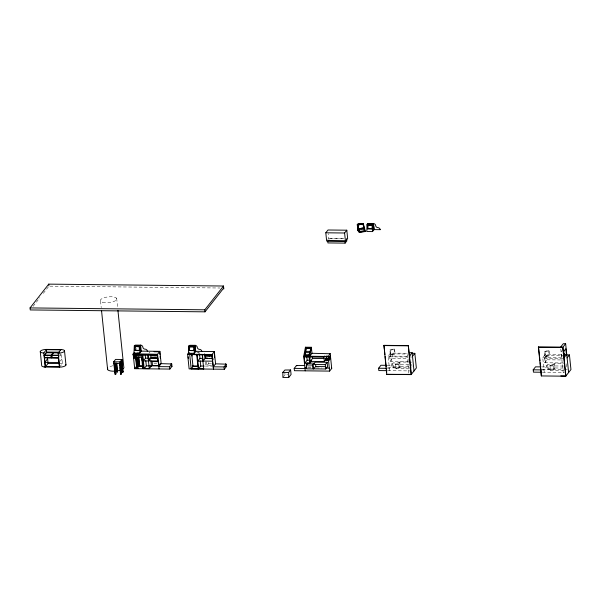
<?xml version="1.0" encoding="UTF-8"?>
<svg xmlns="http://www.w3.org/2000/svg" width="601" height="601" viewBox="0 0 601 601"><rect width="100%" height="100%" fill="white"/><g stroke="black" fill="none" stroke-linecap="round" stroke-linejoin="round"><path stroke-width="0.45" stroke-dasharray="3 2.25" d="M213.468 358.331L214.061 358.496M33.093 306.337L39.891 297.683M43.287 293.363L48.388 286.872M59.589 356.295L60.588 355.018L60.446 353.606M60.235 361.088L61.918 358.947M59.597 367.143L62.399 363.575L61.392 353.831M148.905 353.29L149.98 351.923M198.24 353.426L199.314 352.058M211.537 365.739L206.939 365.686L208.434 363.785L208.111 360.675M213.34 359.991L214.279 358.797M327.755 239.641L328.86 238.244L328.386 233.661M282.913 377.42L285.122 374.656L287.759 374.453M389.636 370.689L388.126 356.055L390.462 353.08L408.274 353.275M408.755 361.389L390.139 361.186L389.688 356.829L392.025 353.854L407.854 354.027M390.139 361.186L392.476 358.211L392.025 353.854M392.318 364.003L393.159 362.936L399.597 363.004L399.996 366.895L399.154 367.97L392.716 367.895L392.318 364.003L398.756 364.078L399.597 363.004M390.462 353.08L391.732 365.378L389.395 368.353L387.592 368.33M392.716 367.895L393.557 366.828L393.159 362.936M408.147 354.755L407.065 356.138L408.853 373.461M544.236 372.267L542.726 357.633L545.062 354.658L562.874 354.853M563.355 362.966L544.739 362.764L544.288 358.406L546.625 355.431L564.316 355.627M544.739 362.764L547.075 359.789L546.625 355.431M546.918 365.588L547.759 364.514L554.197 364.582L554.595 368.473L553.754 369.547L547.316 369.48L546.918 365.588L553.356 365.656L554.197 364.582M545.062 354.658L546.332 366.956L543.995 369.931L542.2 369.908M562.957 349.384L561.379 351.39L561.988 357.302M547.316 369.48L548.157 368.405L547.759 364.514M409.243 368.826L395.819 368.683L395.368 364.319L399.733 362.027L411.512 362.155L411.963 366.52M395.819 368.683L400.183 366.392L409.243 366.49M563.843 370.404L550.418 370.261L549.968 365.896L554.34 363.605L563.392 363.71M550.418 370.261L554.783 367.97L563.843 368.067M389.839 349.977L394.016 348.768L394.594 349.068L395.112 354.064L390.935 355.274L390.357 354.981L389.839 349.977L390.417 350.27L394.594 349.068M390.357 354.981L394.534 353.771L395.112 354.064M544.438 351.555L548.615 350.345L549.194 350.646L549.712 355.649L545.535 356.851L544.957 356.558L544.438 351.555L545.017 351.855L549.194 350.646M544.957 356.558L549.134 355.349L549.712 355.649M328.86 238.244L344.072 238.409M343.9 238.71L329.423 238.552L329.573 240.009M49.891 286.166L219.966 288.007M196.91 352.419L198.706 352.441M137.111 352.171L138.899 352.186M542.726 357.633L562.912 357.85M388.126 356.055L408.312 356.273M544.288 358.406L562.904 358.609M389.688 356.829L408.304 357.032L408.665 360.517M547.075 359.789L562.904 359.961M392.476 358.211L408.304 358.384M58.936 355.003L60.588 355.018M549.968 365.896L563.392 366.047M395.368 364.319L408.793 364.469M387.232 365.325L391.732 365.378M541.832 366.91L546.332 366.956M208.434 363.785L212.115 363.823M153.999 363.597L156.763 363.62M548.157 368.405L554.595 368.473M393.557 366.828L399.996 366.895M59.709 363.545L62.399 363.575A5.003 1.72 -5.9 0 1 64.6 363.838M542.26 369.247L563.543 369.472M564.474 369.487L567.246 369.517M387.653 367.669L412.647 367.94M308.208 366.963L311.881 367.001M205.317 366.054L211.845 366.122M307.832 367.865L311.566 367.902M316.231 367.955L321.828 368.015M542.44 372.244L564.422 372.485M387.84 370.667L409.822 370.907M566.112 363.733L566.563 368.097M560.763 349.008L563.453 375.024M554.34 363.605L554.783 367.97M553.356 365.656L553.754 369.547M548.615 350.345L549.134 355.349M545.017 351.855L545.535 356.851M410.731 354.928L411.092 358.414M399.733 362.027L400.183 366.392M398.756 364.078L399.154 367.97M394.016 348.768L394.534 353.771M390.417 350.27L390.935 355.274M284.836 372.928L285.024 374.731M206.534 361.794L206.939 365.686M205.414 361.84L205.858 366.122M135.946 347.663L136.119 349.384M116.677 298.314L117.631 307.569M100.555 301.139L101.223 307.622M109.975 366.663A8.331 2.862 -5.9 0 1 112.928 365.761M102.613 302.258A8.331 2.862 -5.9 0 0 116.571 299.816A8.331 2.862 -5.9 0 0 106.662 297.112A8.331 2.862 -5.9 0 0 102.613 302.258"/><path stroke-width="0.9" d="M139.717 353.133L140.071 345.868L140.649 345.139L135.465 345.094L134.308 345.808L133.948 353.065L139.717 353.133L141.265 351.157L140.589 345.117A2.149 1.916 38.2 0 1 142.85 347.145A2.149 1.916 38.2 0 0 145.111 349.173A2.149 1.916 38.2 0 1 147.373 351.209M134.564 350.233L139.702 350.503L134.564 350.233L134.752 346.469L139.89 346.739L134.752 346.469M135.052 350.458L135.24 346.694M139.222 350.285L139.402 346.522M188.999 350.428L189.187 346.664L193.838 346.709L193.65 350.481L188.999 350.428L192.275 350.676M189.488 350.646L189.676 346.882L189.187 346.664M194.146 353.32L195.701 351.345L195.077 345.335L189.893 345.29L188.744 345.996L188.383 353.26L194.146 353.32L194.506 346.056L195.077 345.335A2.149 1.916 38.2 0 1 197.278 347.34A2.149 1.916 38.2 0 0 199.54 349.369A2.149 1.916 38.2 0 1 201.801 351.397M367.384 228.696L367.572 224.932L372.222 224.977L372.034 228.741L372.522 228.966L367.384 228.696L372.034 228.741M367.872 228.913L368.06 225.15L367.572 224.932M372.53 231.588L372.89 224.323L373.461 223.595L368.285 223.549L367.128 224.263L366.768 231.528L372.53 231.588L374.085 229.612L373.461 223.595M208.389 358.346L207.563 358.339M209.696 358.361L208.87 358.354M210.808 358.369L209.982 358.361M211.229 358.466L212.191 358.384M211.935 355.897L210.966 356.062L211.815 355.83M304.715 355.747L305.255 352.592L309.553 352.644L309.838 354.755L305.541 354.703L304.715 355.747L309.012 355.792L309.553 352.644M305.24 370.832L303.723 356.198L305.443 347.213L311.363 347.273L311.987 353.29L309.117 357.017L309.763 363.244L304.805 363.184L304.166 356.964L309.117 357.017M306.209 348.467L305.556 351.878L305.962 347.941L310.574 347.994L310.822 348.512L306.209 348.467L305.962 347.941M310.499 350.225L310.169 351.931L310.574 347.994M309.65 356.265L311.363 347.273M357.895 224.947L363.057 224.038L357.895 224.947L358.82 228.816L363.981 227.914L363.057 224.038M358.82 228.816L364.018 227.779M226.126 366.302L226.397 366.58L224.293 369.262L189.12 368.879L187.61 354.244L211.988 354.507L213.498 369.142L211.762 354.951L214.324 351.532L195.28 351.33M304.609 365.498L296.451 365.588L294.197 368.383L294.437 370.712L329.611 371.095L331.714 368.421L331.444 368.143M223.707 288.052L205.009 311.836L30.26 309.936L30.05 307.915L48.749 284.13L223.497 286.023L223.805 288.983M40.252 351.608L41.694 365.611A5.003 1.72 -5.9 0 0 45.27 366.986L43.82 352.975L46.623 349.406L60.949 349.564A5.003 1.72 -5.9 0 1 64.322 351.397A5.003 1.72 -5.9 0 1 58.147 353.133L59.597 367.143A5.003 1.72 -5.9 0 0 65.832 364.514M60.716 349.865L46.39 349.707L46.63 352.043L44.061 355.311L58.462 355.341L51.611 355.266L51.761 357.73L51.611 355.266M44.309 355.191L44.459 357.655L44.309 355.191L51.16 355.266L51.31 357.73L51.055 355.371L53.068 352.817L46.442 352.742L44.436 355.296L44.654 357.422L51.28 357.497M47.599 358.797L44.79 362.365L59.116 362.516M45.27 366.986L48.072 363.417L47.419 357.084M58.147 353.133L60.949 349.564M58.462 355.341L58.613 357.805L44.301 357.655M114.889 363.049L115.768 374.092L114.971 374.077L113.702 361.779L115.572 359.406L121.935 359.473L122.972 372.072L122.176 372.057L121.064 361.321M119.434 363.402L120.538 374.138L121.334 374.153L120.065 361.855L121.935 359.473M122.093 361.028L120.23 363.41L113.859 363.342M114.971 374.077L116.001 373.792M116.804 363.658L117.405 372.011L116.609 371.996L116.564 369.014M140.844 351.134L159.889 351.345L157.462 354.432L157.537 355.214L133.167 354.951L133.084 354.169L134.226 352.712M133.707 356.611L135.616 356.633L135.781 358.188L133.865 358.166L133.707 356.611L135.105 354.83M120.538 374.138L121.567 373.852L120.463 363.109L119.667 363.102L119.945 365.791M122.176 372.057L123.205 371.771M134.331 357.708L134.286 357.234L135.052 357.249L135.105 357.715L134.331 357.708L135.263 356.513M137.869 368.233L136.99 357.197L137.869 368.233L137.073 368.225L135.803 355.927L136.735 354.733M136.194 357.182L135.961 357.482L142.565 357.257M171.601 366.099L171.991 366.355L169.865 369.067L134.692 368.683L136.795 366.009M137.073 368.225L136.938 364.349M138.816 356.904L139.507 366.152L138.711 366.144L138.756 364.056M145.532 358.166L143.384 360.9L148.477 360.953L150.626 358.219L145.532 358.166L145.164 354.567M143.669 367.992L142.64 368.285L142.873 367.985M148.642 360.885L147.996 354.658L157.334 354.763L157.973 360.983L148.642 360.885L150.979 357.911L150.701 355.244M150.896 360.788L151.422 365.934L149.273 368.668L144.18 368.608L146.328 365.874L145.803 360.735M158.544 361.674L152.106 361.607L152.504 365.498L158.942 365.566L160.437 363.665M161.158 363.643L158.822 366.618L169.617 366.73L171.758 363.981L161.158 363.643L159.889 351.345M205.009 311.836L204.798 309.808L223.497 286.023M171.165 363.748L170.924 364.048L171.721 364.056L171.961 366.392L171.172 366.385M189.187 352.239L187.61 354.244L196.722 354.755M198.187 368.924L191.186 368.849L193.004 366.527L191.727 354.132M199.502 353.861L199.968 358.361L197.819 361.096L202.913 361.148L205.414 358.106L205.046 354.545M203.709 368.856L198.615 368.804L200.764 366.069L200.231 360.931M215.594 363.83L213.257 366.805L224.053 366.926L226.186 364.168L215.594 363.83L214.324 351.532M325.802 232.79L328.003 229.995L346.8 230.198L347.648 238.447L345.447 241.249L326.659 241.046L325.802 232.79L344.598 233L346.8 230.198M225.593 363.943L225.36 364.236L226.156 364.251L226.397 366.58L225.6 366.572L225.833 366.279M345.109 243.12L344.884 240.941L327.695 240.753L327.921 242.932L345.109 243.12L346.837 240.918L346.612 238.74M358.564 229.815L357.911 230.641L357.295 224.624L358.234 223.512L363.327 223.572L365.363 231.475L359.36 232.519L357.948 230.634L357.325 224.616L363.327 223.572L363.59 226.149M282.846 372.402L284.882 370.028L290.606 369.968L291.072 374.483L288.713 377.488L282.913 377.42L282.846 372.402L288.645 372.462L290.606 369.968M297.33 365.416L296.301 365.701M304.805 363.184L307.141 360.217L306.773 356.656M326.23 359.158L324.36 361.532L310.251 361.381L309.8 357.024L310.732 355.83M306.307 364.972L307.802 363.072L314.24 363.139L312.745 365.047L313.151 368.939L306.713 368.864L306.307 364.972L312.745 365.047M310.251 361.381L312.588 358.406L312.407 356.663M306.863 366.122L305 368.496L294.197 368.383M309.763 363.244L311.634 360.863M324.36 361.532L323.909 357.174L324.84 355.987M328.514 358.173L330.663 358.196L328.792 360.577L325.93 360.547L325.704 358.369L327.575 355.987M329.641 353.478L329.408 353.779L330.227 353.749L311.987 353.29M329.611 371.095L328.101 356.461L330.204 353.786L331.714 368.421M328.304 358.729L330.437 356.025M327.883 359.789L327.838 359.323L327.064 359.315L327.109 359.781L327.883 359.789L329.754 357.415L328.98 357.407M325.742 368.984L325.291 364.619L327.117 362.305L315.337 362.178L312.881 364.491L313.331 368.849L325.742 368.984L327.568 366.663L327.117 362.305M386.751 374.355L383.949 345.335L408.327 345.598L411.302 374.4L386.751 374.355L411.129 374.618L416.35 367.977L414.84 353.343L412.023 353.313M386.939 370.659L378.84 370.569L378.6 368.233L380.936 365.258L386.33 365.318M411.129 374.618L408.327 345.598M409.416 356.16L412.128 352.712L409.777 352.689M412.496 356.318L414.84 353.343M566.623 354.89L569.44 354.921L570.95 369.555L565.729 376.196L541.351 375.933L538.376 347.138L562.927 347.175L565.902 375.978L560.801 375.918M541.539 372.237L533.44 372.147L533.2 369.81L535.536 366.843L540.938 366.895M560.575 347.153L563.287 343.704L565.639 343.727L568.614 372.53M565.729 376.196L562.754 347.401L565.639 343.727M541.351 375.933L540.757 368.278M563.73 351.412L565.834 348.738L566.442 354.65L564.339 357.332L563.655 350.406M567.104 357.895L569.44 354.921M144.743 367.572L143.752 368.729L142.287 354.567L135.285 354.492L136.75 368.653M313.331 368.849L315.788 366.535L325.75 366.64M359.33 229.83L364.168 228.989L364.747 231.227L359.909 232.076L359.33 229.83L359.909 232.076M359.511 231.535L364.341 230.694L364.747 231.227M368.06 225.15L372.71 225.202M30.05 307.915L204.798 309.808M538.376 347.138L562.754 347.401M383.776 345.56L408.154 345.823M134.308 345.808L140.071 345.868L140.694 351.878M189.676 346.882L193.394 346.927M305.308 351.36L309.921 351.405M564.091 354.628L566.442 354.65M154.066 351.728L159.671 351.788L159.941 354.455M46.63 352.043L59.168 352.178M59.544 352.885L53.744 352.825L51.739 355.379L51.956 357.505L58.582 357.58M133.084 354.169L157.462 354.432M202.259 354.845L197.166 354.793L198.615 368.804M211.762 354.951L202.432 354.853L203.078 361.073L212.408 361.178M303.723 356.198L328.101 356.461M309.8 357.024L323.909 357.174M135.803 355.927L142.167 355.995L143.436 368.293M325.704 358.369L328.567 358.399L328.792 360.577M312.588 358.406L324.052 358.534M205.414 358.106L207.277 358.121M199.968 358.361L202.514 358.384M150.979 357.911L157.515 357.986M307.141 360.217L309.62 360.239M44.549 357.535L51.401 357.61M51.859 357.61L58.703 357.685M113.702 361.779L120.065 361.855M312.881 364.491L325.291 364.619M48.072 363.417L58.815 363.537M192.252 365.911L197.849 365.971M200.764 366.069L204.16 366.107M378.6 368.233L386.698 368.323M533.2 369.81L541.298 369.9M137.824 365.724L142.482 365.769M150.881 365.859L159.273 365.956M138.944 365.844L139.74 365.851M146.328 365.874L151.422 365.934M193.004 366.527L198.375 366.587M305.038 367.835L306.901 367.85M326.493 368.067L329.288 368.097M143.046 366.385L138.576 366.34L137.659 357.482M44.512 366.58L45.15 366.587L44.189 367.001M45.255 366.873L59.582 367.031M364.416 230.213L365.363 231.475M363.019 224.173L363.981 227.914M357.325 224.616L359.36 232.519M305.255 352.592L305.541 354.703M564.294 353.441L564.474 355.214M538.549 346.912L539.413 355.274M539.608 357.129L539.991 360.848M540.186 362.704L540.569 366.422M412.128 352.712L414.014 370.952M373.514 230.341L372.89 224.323L367.128 224.263L367.572 228.56M383.949 345.335L384.332 349.053M384.527 350.909L384.91 354.628M385.106 356.483L386.158 366.7M386.353 368.556L386.736 372.274M367.466 223.835L367.647 225.548M364.168 228.989L364.341 230.694M344.598 233L345.447 241.249M329.694 356.521L329.881 358.354M326.426 355.942L326.606 357.685M315.608 364.792L315.788 366.535M305.443 347.213L305.631 349.046M307.051 362.779L307.239 364.612M224.053 366.926L224.293 369.262M214.287 353.756L214.655 357.317M204.595 353.914L205.061 358.414M202.214 354.402L203.724 369.037M196.677 354.342L198.187 368.976M195.025 345.305L195.641 351.33M195.13 352.073L194.506 346.056L188.744 345.996L189.187 350.293M191.922 354.447L192.08 356.002M189.721 354.68L191.186 368.901M188.143 356.799L188.301 358.361M169.617 366.73L169.865 369.067M160.129 356.235L160.309 358.016M158.619 362.456L158.942 365.566M159.062 368.946L157.552 354.312L133.174 354.049L134.692 368.683M149.273 368.668L147.823 354.658L142.737 354.598L144.18 368.608M142.136 360.825L141.768 357.242L142.64 368.285M142.414 363.507L142.692 366.197M138.576 357.197L139.507 366.152M138.2 358.684L138.568 362.268M137.787 357.189L138.711 366.144M136.292 358.083L136.75 362.553M134.684 345.335L134.864 347.055L134.647 345.372M117.924 310.349L123.753 366.813A8.331 2.862 -5.9 0 1 117.653 370.84M121.86 361.329L122.972 372.072M121.394 361.915L121.672 364.604M121.95 367.286L122.319 370.87M120.125 367.579L120.501 371.155M116.474 363.057L117.405 372.011M116.008 363.643L116.286 366.332M115.677 363.049L116.609 371.996M114.656 363.35L115.768 374.092M114.092 363.042L114.46 366.625M114.738 369.307L115.114 372.89M101.516 310.394L107.632 369.638M64.525 350.939L65.967 364.95M48.749 284.13L48.884 285.483M288.645 372.462L288.713 377.488M43.82 352.975A5.003 1.72 -5.9 0 1 40.447 351.142A5.003 1.72 -5.9 0 1 46.623 349.406M116.819 370.975A8.331 2.862 -5.9 0 1 107.737 368.135M151.429 355.724L152.391 355.649L151.429 355.724M151.685 358.219L152.646 358.136L151.685 358.219M152.737 355.739L153.698 355.664L152.737 355.739M153 358.234L153.954 358.151L153 358.234M154.044 355.754L155.005 355.679L154.044 355.754M154.307 358.249L155.268 358.166L154.307 358.249M155.156 355.769L156.117 355.687L155.156 355.769M155.411 358.256L156.373 358.181L155.411 358.256M156.545 355.784L157.5 355.702L156.545 355.784M156.801 358.271L157.762 358.196L156.801 358.271M205.858 355.92L206.819 355.837L205.858 355.92M206.12 358.414L207.082 358.331L206.12 358.414M207.172 355.935L208.134 355.852L207.172 355.935M208.479 355.95L209.441 355.867L208.479 355.95M209.584 355.965L210.545 355.882L209.584 355.965M380.185 229.665L374.032 229.597L373.409 223.572A2.149 1.916 38.2 0 1 375.67 225.6A2.149 1.916 38.2 0 0 377.931 227.636A2.149 1.916 38.2 0 1 380.185 229.665M58.5 357.941L44.459 357.79L45.383 366.715L59.401 366.873L58.5 357.941"/></g></svg>
